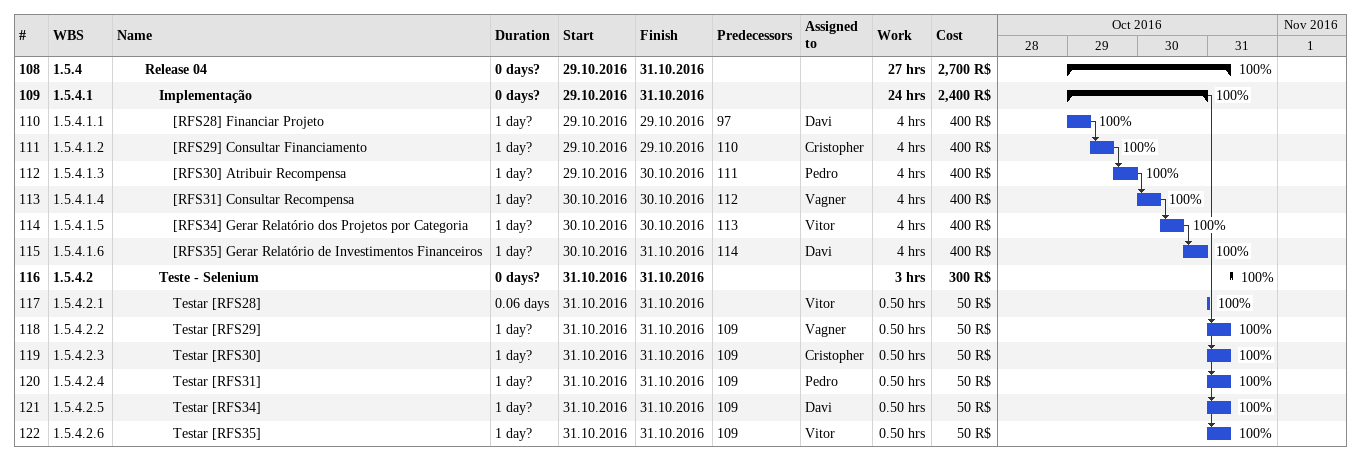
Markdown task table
| ID | WBS | Task | Duration | Start | Finish | Predecessors | Resources | % complete | Work (h) | Cost (R$) |
|---|---|---|---|---|---|---|---|---|---|---|
| 108 | 1.5.4 | **Release 04** | 0d? | 2016-10-29 | 2016-10-31 |  |  | 100 | 27 | 2700 |
| 109 | 1.5.4.1 | **Implementação** | 0d? | 2016-10-29 | 2016-10-31 |  |  | 100 | 24 | 2400 |
| 110 | 1.5.4.1.1 | [RFS28] Financiar Projeto | 1d? | 2016-10-29 | 2016-10-29 | 97 | Davi | 100 | 4 | 400 |
| 111 | 1.5.4.1.2 | [RFS29] Consultar Financiamento | 1d? | 2016-10-29 | 2016-10-29 | 110 | Cristopher | 100 | 4 | 400 |
| 112 | 1.5.4.1.3 | [RFS30] Atribuir Recompensa | 1d? | 2016-10-29 | 2016-10-30 | 111 | Pedro | 100 | 4 | 400 |
| 113 | 1.5.4.1.4 | [RFS31] Consultar Recompensa | 1d? | 2016-10-30 | 2016-10-30 | 112 | Vagner | 100 | 4 | 400 |
| 114 | 1.5.4.1.5 | [RFS34] Gerar Relatório dos Projetos por Categoria | 1d? | 2016-10-30 | 2016-10-30 | 113 | Vitor | 100 | 4 | 400 |
| 115 | 1.5.4.1.6 | [RFS35] Gerar Relatório de Investimentos Financeiros | 1d? | 2016-10-30 | 2016-10-31 | 114 | Davi | 100 | 4 | 400 |
| 116 | 1.5.4.2 | **Teste - Selenium** | 0d? | 2016-10-31 | 2016-10-31 |  |  | 100 | 3 | 300 |
| 117 | 1.5.4.2.1 | Testar [RFS28] | 0.06d | 2016-10-31 | 2016-10-31 |  | Vitor | 100 | 0.50 | 50 |
| 118 | 1.5.4.2.2 | Testar [RFS29] | 1d? | 2016-10-31 | 2016-10-31 | 109 | Vagner | 100 | 0.50 | 50 |
| 119 | 1.5.4.2.3 | Testar [RFS30] | 1d? | 2016-10-31 | 2016-10-31 | 109 | Cristopher | 100 | 0.50 | 50 |
| 120 | 1.5.4.2.4 | Testar [RFS31] | 1d? | 2016-10-31 | 2016-10-31 | 109 | Pedro | 100 | 0.50 | 50 |
| 121 | 1.5.4.2.5 | Testar [RFS34] | 1d? | 2016-10-31 | 2016-10-31 | 109 | Davi | 100 | 0.50 | 50 |
| 122 | 1.5.4.2.6 | Testar [RFS35] | 1d? | 2016-10-31 | 2016-10-31 | 109 | Vitor | 100 | 0.50 | 50 |
